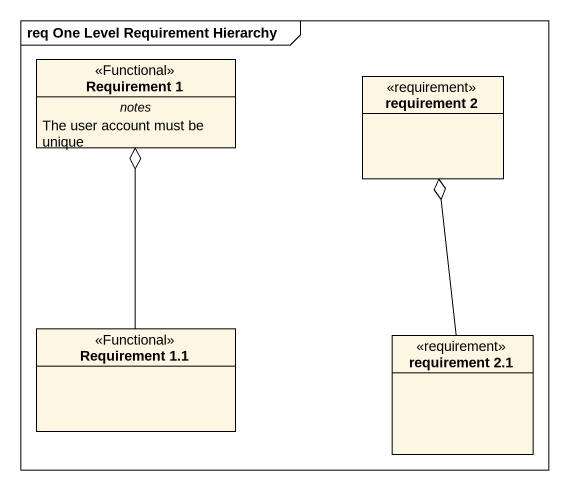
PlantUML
@startuml
mainframe req One Level Requirement Hierarchy
hide circle
hide empty members
class "Requirement 1" as Requirement_1 <<Functional>> {
  -- notes --
  The user account must be unique
}
class "requirement 2" as requirement_2 <<requirement>>
class "Requirement 1.1" as Requirement_1_1 <<Functional>>
class "requirement 2.1" as requirement_2_1 <<requirement>>
Requirement_1_1 -up-o Requirement_1
requirement_2_1 -up-o requirement_2
@enduml
